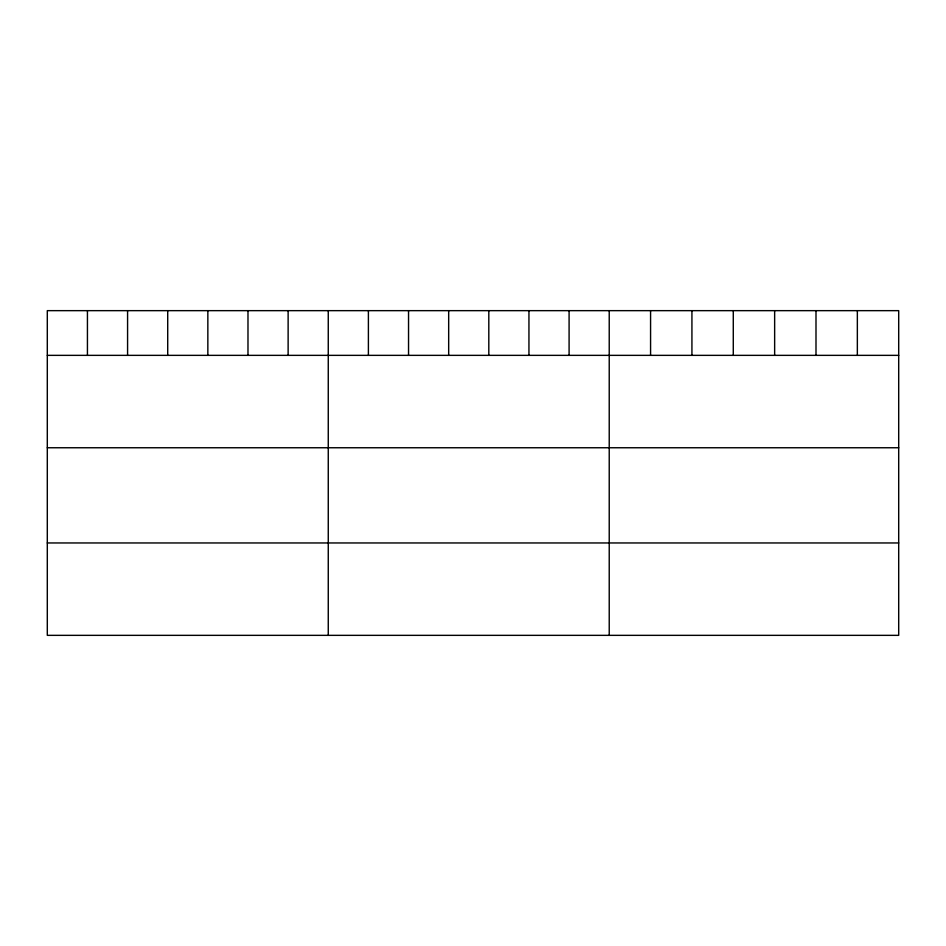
<?xml version="1.0" encoding="UTF-8"?>
<svg xmlns="http://www.w3.org/2000/svg" width="946" height="946" viewBox="0 0 946 946"><rect width="100%" height="100%" fill="white"/><g stroke="black" fill="none" stroke-linecap="round" stroke-linejoin="round"><path stroke-width="1.42" d="M898.7 355.353L898.7 635.345L47.3 635.345L47.3 310.655L898.7 310.655L898.7 355.353L47.3 355.353M47.3 447.754L898.7 447.754M47.3 542.957L898.7 542.957M857.348 310.655L857.348 355.353M815.996 310.655L815.996 355.353M774.644 310.655L774.644 355.353M733.28 310.655L733.28 355.353M691.928 310.655L691.928 355.353M650.576 310.655L650.576 355.353M609.224 310.655L609.224 635.345M569.09 310.655L569.09 355.353M528.944 310.655L528.944 355.353M488.81 310.655L488.81 355.353M448.676 310.655L448.676 355.353M408.542 310.655L408.542 355.353M368.396 310.655L368.396 355.353M328.262 310.655L328.262 635.345M288.128 310.655L288.128 355.353M247.982 310.655L247.982 355.353M207.848 310.655L207.848 355.353M167.714 310.655L167.714 355.353M127.58 310.655L127.58 355.353M87.434 310.655L87.434 355.353"/></g></svg>
